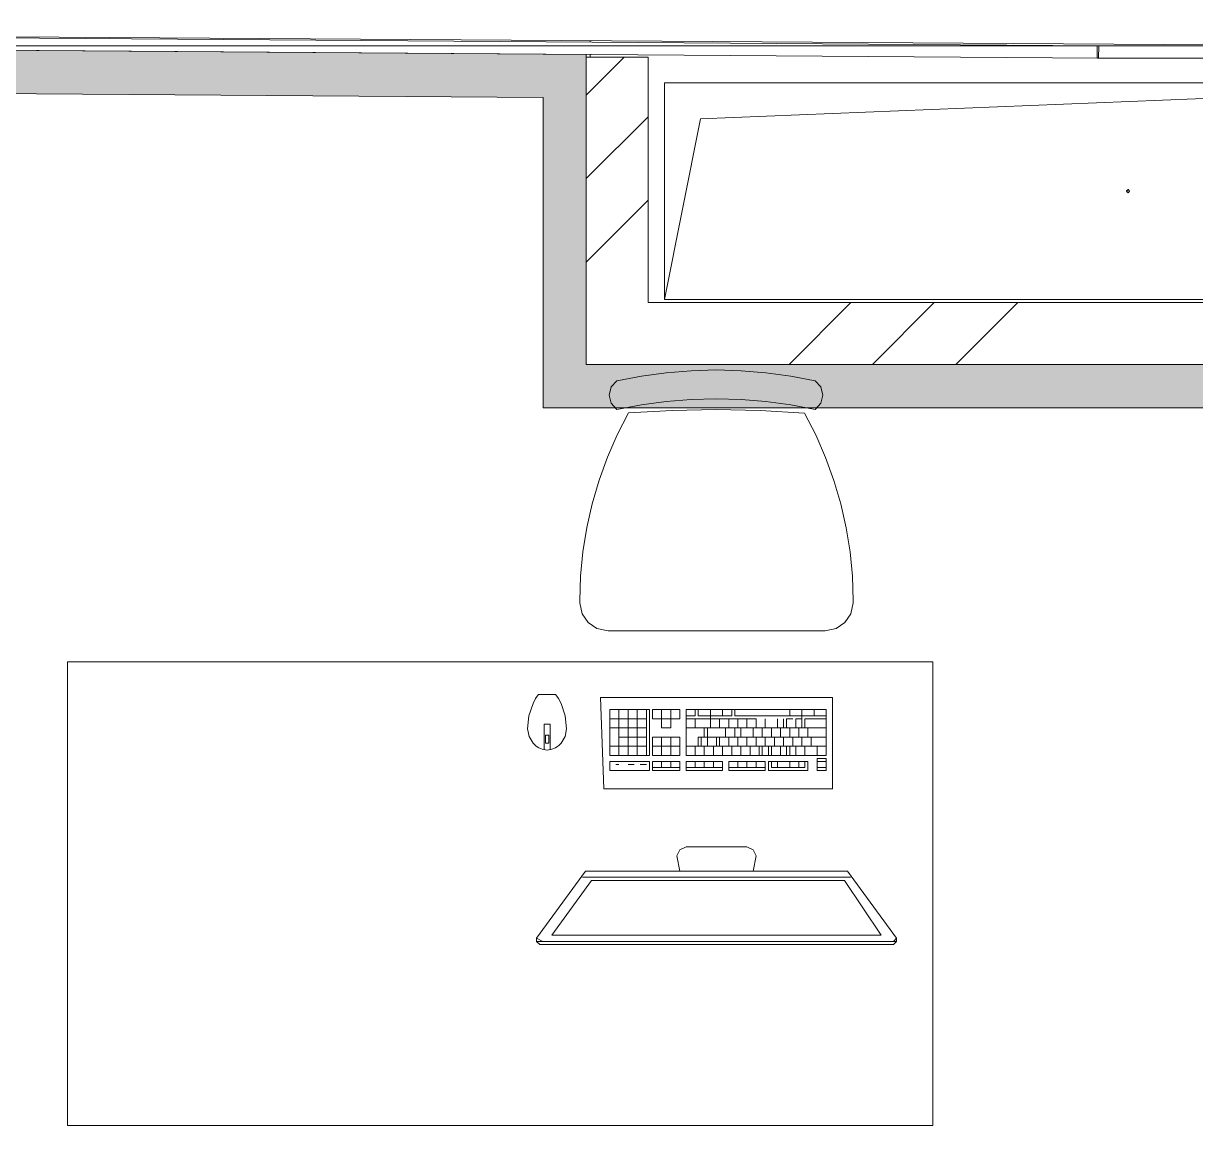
# Model space of a CAD drawing. Header units: millimetres. Extents: x 0 to 1189, y 0 to 841.
# Drawn here: x 825.81 to 844.77, y 635.91 to 653.73 of the extents above; entities that cross this region are included whole.
import ezdxf

# ---------------------------------------------------------------- set-up
doc = ezdxf.new("R2010")
doc.units = ezdxf.units.MM

msp = doc.modelspace()

# ---------------------------------------------------------------- hatches: boundary and pattern name
at = {"true_color": 0xd5aaaa}
h = msp.add_hatch(color=9, dxfattribs=at)
h.dxf.hatch_style = 2
h.paths.add_polyline_path([(793.978213, 652.828768), (793.975213, 653.528769), (834.210274, 653.236769), (834.210274, 652.536768)])
at = {"true_color": 0xf1d696}
h = msp.add_hatch(color=41, dxfattribs=at)
h.dxf.hatch_style = 2
h.paths.add_polyline_path([(834.210274, 652.536768), (834.210274, 653.236769), (834.910276, 653.231769)])
h = msp.add_hatch(color=41, dxfattribs=at)
h.dxf.hatch_style = 2
h.paths.add_polyline_path([(834.210274, 652.536768), (834.905276, 653.226769), (834.910276, 652.531768)])
h = msp.add_hatch(color=41, dxfattribs=at)
h.dxf.hatch_style = 2
h.paths.add_polyline_path([(834.210274, 652.536768), (834.910276, 652.531768), (834.910276, 648.219761), (834.210274, 648.219761)])
h = msp.add_hatch(color=41, dxfattribs=at)
h.dxf.hatch_style = 2
h.paths.add_polyline_path([(834.910276, 648.219761), (834.210274, 647.51976), (834.210274, 648.219761)])
h = msp.add_hatch(color=41, dxfattribs=at)
h.dxf.hatch_style = 2
h.paths.add_polyline_path([(834.910276, 648.219761), (834.910276, 647.51976), (834.210274, 647.51976)])
h = msp.add_hatch(color=41, dxfattribs=at)
h.dxf.hatch_style = 2
h.paths.add_polyline_path([(834.910276, 647.51976), (834.910276, 648.219761), (851.518301, 648.219761), (851.523301, 647.51976)])

# ---------------------------------------------------------------- linework, layer by layer
at = {"color": 7, "lineweight": 0}
for points in [[(793.074212, 653.732769), (852.376302, 653.338769)], [(843.199288, 653.371769), (793.276212, 653.733769)], [(793.275212, 653.533769), (843.198288, 653.171769)], [(834.210274, 653.236769), (793.975213, 653.528769)], [(834.970276, 653.431769), (834.970276, 653.453769)], [(202.529309, 653.371769), (863.72632, 653.371769)], [(834.910276, 653.231769), (834.210274, 653.236769)], [(834.910276, 648.219761), (834.910276, 653.231769)], [(834.970276, 653.187769), (834.970276, 653.231769)], [(852.374302, 653.371769), (843.174288, 653.371769)], [(843.174288, 653.371769), (843.174288, 653.171769)], [(843.198288, 653.171769), (843.199288, 653.371769)], [(834.910276, 652.573768), (835.524276, 653.187769)], [(834.910276, 653.187769), (834.910276, 648.219761)], [(835.910277, 653.187769), (834.910276, 653.187769)], [(835.910277, 649.219763), (835.910277, 653.187769)], [(843.174288, 653.171769), (852.374302, 653.171769)], [(793.978213, 652.828768), (834.210274, 652.536768)], [(836.173277, 649.271763), (836.173277, 652.771768)], [(836.173277, 652.771768), (851.1733, 652.771768)], [(851.1733, 652.771768), (836.173277, 652.771768)], [(836.173277, 652.771768), (836.173277, 649.271763)], [(836.756278, 652.188767), (851.1733, 652.771768)], [(834.210274, 652.536768), (834.210274, 648.219761)], [(834.910276, 651.223766), (835.910277, 652.223767)], [(836.173277, 649.271763), (836.756278, 652.188767)], [(843.648289, 651.021765), (843.673289, 651.046765), (843.698289, 651.021765)], [(843.698289, 651.021765), (843.673289, 650.996765), (843.648289, 651.021765)], [(843.649289, 651.028765), (843.673289, 651.046765), (843.685289, 651.043765)], [(843.673289, 650.996765), (843.649289, 651.015765)], [(843.698289, 651.021765), (843.685289, 651.000765)], [(834.910276, 649.874764), (835.910277, 650.874765)], [(851.869301, 649.219763), (835.910277, 649.219763)], [(851.1733, 649.271763), (836.173277, 649.271763)], [(836.173277, 649.271763), (851.1733, 649.271763)], [(838.190281, 648.219761), (839.190282, 649.219763)], [(839.539283, 648.219761), (840.539284, 649.219763)], [(840.889285, 648.219761), (841.889286, 649.219763)], [(834.210274, 647.51976), (834.210274, 648.219761)], [(834.910276, 648.219761), (852.218302, 648.219761)], [(851.518301, 648.219761), (834.910276, 648.219761)], [(834.210274, 647.51976), (851.523301, 647.51976)]]:
    msp.add_lwpolyline(points, dxfattribs=at)
at = {"color": 253, "lineweight": 0, "true_color": 0x999999}
for points in [[(835.404276, 647.955761), (835.801449, 648.031886), (836.201903, 648.086261), (836.604794, 648.118886), (837.009279, 648.129761), (837.413764, 648.118886), (837.816655, 648.086261), (838.217109, 648.031886), (838.614281, 647.955761)], [(835.404276, 647.49076), (835.313901, 647.59226), (835.281276, 647.72376), (835.313901, 647.855135), (835.404276, 647.955761)], [(838.614281, 647.955761), (838.704656, 647.855135), (838.737281, 647.72376), (838.704656, 647.59226), (838.614281, 647.49076)], [(835.404276, 647.49076), (835.801449, 647.567041), (836.201903, 647.62176), (836.604794, 647.654729), (837.009279, 647.66576), (837.413764, 647.654729), (837.816655, 647.62176), (838.217109, 647.567041), (838.614281, 647.49076)], [(834.806275, 644.383755), (834.806275, 644.396755), (834.81893, 644.794389), (834.856697, 645.189256), (834.919285, 645.580187), (835.006401, 645.966008), (835.11775, 646.345547), (835.253042, 646.717634), (835.411981, 647.081095), (835.594277, 647.43476)], [(835.594277, 647.43476), (836.301403, 647.476635), (837.009279, 647.49076), (837.724655, 647.476385), (838.439281, 647.43276)], [(838.439281, 647.43276), (838.621576, 647.079468), (838.780516, 646.716368), (838.915807, 646.344619), (839.027157, 645.965383), (839.114272, 645.579818), (839.17686, 645.189085), (839.214628, 644.794344), (839.227282, 644.396755), (839.227282, 644.383755)], [(835.265276, 643.911754), (835.083291, 643.947536), (834.938651, 644.045005), (834.841072, 644.189349), (834.805275, 644.365755), (834.806275, 644.383755)], [(839.227282, 644.383755), (839.227282, 644.365755), (839.191641, 644.189349), (839.094407, 644.045005), (838.95011, 643.947536), (838.773281, 643.911754)], [(838.767281, 643.911754), (835.265276, 643.911754)], [(840.516284, 643.411754), (826.516263, 643.411754)], [(826.516263, 643.411754), (826.516263, 635.911742)], [(840.516284, 635.911742), (840.516284, 643.411754)], [(834.050274, 642.736753), (834.089274, 642.819753)], [(834.089274, 642.819753), (834.099274, 642.834753)], [(834.099274, 642.834753), (834.137274, 642.879753)], [(834.137274, 642.879753), (834.148274, 642.884753)], [(834.148274, 642.884753), (834.255275, 642.884753)], [(834.255275, 642.884753), (834.403275, 642.884753)], [(834.403275, 642.884753), (834.414275, 642.879753)], [(834.414275, 642.879753), (834.452275, 642.834753)], [(834.452275, 642.834753), (834.461275, 642.819753)], [(834.461275, 642.819753), (834.501275, 642.736753)], [(835.142276, 642.834753), (838.890282, 642.834753)], [(835.192276, 641.355751), (835.142276, 642.834753)], [(838.890282, 642.834753), (838.890282, 641.355751)], [(833.960274, 642.328752), (833.983149, 642.537627), (834.050274, 642.736753)], [(834.501275, 642.736753), (834.5684, 642.537627), (834.591275, 642.328752)], [(835.290276, 642.637753), (835.290276, 641.897751)], [(835.931277, 642.637753), (835.290276, 642.637753)], [(835.290276, 642.637753), (835.290276, 642.045752)], [(835.438276, 642.637753), (835.290276, 642.637753)], [(835.438276, 642.045752), (835.438276, 642.637753)], [(835.438276, 642.637753), (835.586277, 642.637753)], [(835.438276, 642.489752), (835.438276, 642.637753)], [(835.586277, 642.637753), (835.586277, 642.489752)], [(835.586277, 642.637753), (835.586277, 642.489752)], [(835.882277, 642.637753), (835.635277, 642.637753)], [(835.734277, 642.637753), (835.734277, 641.897751)], [(835.882277, 642.489752), (835.882277, 642.637753)], [(835.931277, 641.897751), (835.931277, 642.637753)], [(835.981277, 642.637753), (836.277278, 642.637753)], [(835.981277, 642.539752), (835.981277, 642.637753)], [(835.981277, 642.637753), (835.981277, 642.489752)], [(836.424278, 642.637753), (835.981277, 642.637753)], [(836.129277, 642.489752), (836.129277, 642.637753)], [(836.277278, 642.637753), (836.277278, 642.539752)], [(836.277278, 642.341752), (836.277278, 642.637753)], [(836.326278, 642.637753), (836.424278, 642.637753)], [(836.424278, 642.637753), (836.424278, 642.539752)], [(836.424278, 642.489752), (836.424278, 642.637753)], [(836.523278, 642.637753), (836.523278, 641.897751)], [(838.792281, 642.637753), (836.523278, 642.637753)], [(836.523278, 642.637753), (836.671278, 642.637753)], [(836.523278, 642.539752), (836.523278, 642.637753)], [(836.671278, 642.637753), (836.671278, 642.539752)], [(836.720278, 642.637753), (836.918279, 642.637753)], [(836.720278, 642.539752), (836.720278, 642.637753)], [(836.918279, 642.637753), (837.263279, 642.637753)], [(836.918279, 642.637753), (836.918279, 642.341752)], [(836.918279, 642.539752), (836.918279, 642.637753)], [(837.115279, 642.539752), (837.115279, 642.637753)], [(837.115279, 642.637753), (837.115279, 642.539752)], [(837.263279, 642.637753), (837.263279, 642.539752)], [(837.312279, 642.637753), (837.312279, 642.539752)], [(838.200281, 642.637753), (837.312279, 642.637753)], [(838.200281, 642.637753), (838.397281, 642.637753)], [(838.200281, 642.539752), (838.200281, 642.637753)], [(838.200281, 642.539752), (838.200281, 642.637753)], [(838.397281, 642.637753), (838.792281, 642.637753)], [(838.397281, 642.341752), (838.397281, 642.637753)], [(838.397281, 642.637753), (838.397281, 642.539752)], [(838.594281, 642.637753), (838.594281, 642.539752)], [(838.792281, 641.897751), (838.792281, 642.637753)], [(838.792281, 642.637753), (838.792281, 642.539752)], [(834.325275, 642.400752), (834.226275, 642.400752)], [(834.226275, 642.400752), (834.226275, 641.988752)], [(834.325275, 641.988752), (834.325275, 642.400752)], [(835.290276, 642.489752), (835.586277, 642.489752)], [(835.438276, 642.045752), (835.438276, 642.489752)], [(835.586277, 642.045752), (835.586277, 642.489752)], [(835.586277, 642.489752), (835.882277, 642.489752)], [(835.635277, 642.489752), (835.882277, 642.489752)], [(835.882277, 642.489752), (835.882277, 642.045752)], [(835.981277, 642.489752), (836.129277, 642.489752)], [(835.981277, 642.489752), (836.424278, 642.489752)], [(836.129277, 642.341752), (836.129277, 642.489752)], [(836.129277, 642.341752), (836.129277, 642.489752)], [(836.277278, 642.489752), (836.277278, 642.341752)], [(836.671278, 642.539752), (836.523278, 642.539752)], [(836.523278, 642.341752), (836.523278, 642.489752)], [(836.918279, 642.489752), (836.523278, 642.489752)], [(836.671278, 642.489752), (836.671278, 642.341752)], [(836.671278, 642.489752), (836.671278, 642.341752)], [(836.918279, 642.539752), (836.720278, 642.539752)], [(837.263279, 642.539752), (836.918279, 642.539752)], [(836.918279, 642.341752), (836.918279, 642.489752)], [(836.918279, 642.489752), (837.214279, 642.489752)], [(837.066279, 642.341752), (837.066279, 642.489752)], [(837.214279, 642.341752), (837.214279, 642.489752)], [(837.214279, 642.489752), (837.65728, 642.489752)], [(837.312279, 642.539752), (838.200281, 642.539752)], [(837.361279, 642.341752), (837.361279, 642.489752)], [(837.50928, 642.341752), (837.50928, 642.489752)], [(837.65728, 642.341752), (837.65728, 642.489752)], [(837.80528, 642.489752), (837.80528, 642.341752)], [(838.00328, 642.341752), (838.00328, 642.489752)], [(838.10128, 642.489752), (838.10128, 642.341752)], [(838.151281, 642.489752), (838.249281, 642.489752)], [(838.151281, 642.341752), (838.151281, 642.489752)], [(838.792281, 642.539752), (838.200281, 642.539752)], [(838.298281, 642.489752), (838.397281, 642.489752)], [(838.298281, 642.341752), (838.298281, 642.489752)], [(838.446281, 642.489752), (838.446281, 642.341752)], [(838.792281, 642.489752), (838.446281, 642.489752)], [(838.792281, 642.341752), (838.792281, 642.489752)], [(834.050274, 642.095752), (833.983524, 642.204002), (833.960274, 642.328752)], [(834.249275, 642.094752), (834.249275, 642.224752)], [(834.249275, 642.224752), (834.302275, 642.224752)], [(834.302275, 642.224752), (834.302275, 642.094752)], [(834.591275, 642.328752), (834.568025, 642.204002), (834.501275, 642.095752)], [(835.290276, 642.341752), (835.438276, 642.341752)], [(835.734277, 642.341752), (835.438276, 642.341752)], [(835.438276, 642.193752), (835.586277, 642.193752)], [(835.586277, 642.193752), (835.882277, 642.193752)], [(835.882277, 642.341752), (835.734277, 642.341752)], [(835.981277, 642.045752), (835.981277, 642.193752)], [(835.981277, 642.193752), (835.981277, 641.897751)], [(835.981277, 642.193752), (836.424278, 642.193752)], [(836.424278, 642.193752), (835.981277, 642.193752)], [(836.277278, 642.341752), (836.129277, 642.341752)], [(836.277278, 642.341752), (836.129277, 642.341752)], [(836.129277, 642.193752), (836.129277, 642.045752)], [(836.277278, 642.193752), (836.277278, 641.897751)], [(836.424278, 641.897751), (836.424278, 642.193752)], [(836.424278, 642.193752), (836.424278, 642.045752)], [(836.523278, 642.341752), (836.819278, 642.341752)], [(836.671278, 642.341752), (836.523278, 642.341752)], [(836.523278, 642.045752), (836.523278, 642.341752)], [(836.671278, 642.341752), (836.918279, 642.341752)], [(836.819278, 642.193752), (836.720278, 642.193752)], [(836.720278, 642.193752), (836.720278, 642.045752)], [(837.115279, 642.193752), (836.770278, 642.193752)], [(836.770278, 642.045752), (836.770278, 642.193752)], [(836.819278, 642.341752), (836.819278, 642.193752)], [(836.868279, 642.193752), (836.868279, 642.341752)], [(836.868279, 642.341752), (836.967279, 642.341752)], [(836.868279, 642.193752), (836.868279, 642.045752)], [(838.10128, 642.341752), (836.918279, 642.341752)], [(836.967279, 642.341752), (838.05228, 642.341752)], [(837.016279, 642.045752), (837.016279, 642.193752)], [(837.066279, 642.045752), (837.066279, 642.193752)], [(837.066279, 642.193752), (837.361279, 642.193752)], [(837.312279, 642.193752), (837.115279, 642.193752)], [(837.164279, 642.193752), (837.164279, 642.341752)], [(837.361279, 642.341752), (837.214279, 642.341752)], [(837.214279, 642.193752), (837.214279, 642.045752)], [(837.312279, 642.193752), (837.312279, 642.341752)], [(838.348281, 642.193752), (837.312279, 642.193752)], [(837.361279, 642.045752), (837.361279, 642.193752)], [(837.361279, 642.193752), (837.361279, 642.045752)], [(837.411279, 642.341752), (837.411279, 642.193752)], [(837.50928, 642.045752), (837.50928, 642.193752)], [(837.60828, 642.193752), (837.60828, 642.341752)], [(837.65728, 642.045752), (837.65728, 642.193752)], [(837.75628, 642.193752), (837.75628, 642.341752)], [(837.80528, 642.193752), (837.80528, 642.045752)], [(837.80528, 642.045752), (837.80528, 642.193752)], [(837.90428, 642.341752), (837.90428, 642.193752)], [(837.90428, 642.193752), (837.90428, 642.341752)], [(837.95328, 642.045752), (837.95328, 642.193752)], [(838.05228, 642.341752), (838.200281, 642.341752)], [(838.05228, 642.193752), (838.05228, 642.341752)], [(838.10128, 642.045752), (838.10128, 642.193752)], [(838.151281, 642.341752), (838.496281, 642.341752)], [(838.200281, 642.341752), (838.200281, 642.193752)], [(838.496281, 642.193752), (838.249281, 642.193752)], [(838.249281, 642.045752), (838.249281, 642.193752)], [(838.249281, 642.193752), (838.249281, 642.045752)], [(838.348281, 642.341752), (838.348281, 642.193752)], [(838.348281, 642.193752), (838.348281, 642.341752)], [(838.397281, 642.193752), (838.545281, 642.193752)], [(838.397281, 642.045752), (838.397281, 642.193752)], [(838.446281, 642.341752), (838.792281, 642.341752)], [(838.792281, 642.341752), (838.496281, 642.341752)], [(838.496281, 642.341752), (838.496281, 642.193752)], [(838.496281, 642.341752), (838.496281, 642.193752)], [(838.496281, 642.193752), (838.792281, 642.193752)], [(838.545281, 642.193752), (838.545281, 642.045752)], [(838.545281, 642.193752), (838.545281, 642.045752)], [(838.792281, 642.193752), (838.545281, 642.193752)], [(838.792281, 642.193752), (838.792281, 642.341752)], [(838.792281, 642.045752), (838.792281, 642.193752)], [(834.086274, 642.056752), (834.050274, 642.095752)], [(834.099274, 642.045752), (834.086274, 642.056752)], [(834.141274, 642.020752), (834.099274, 642.045752)], [(834.198274, 641.996752), (834.141274, 642.020752)], [(834.302275, 642.094752), (834.249275, 642.094752)], [(834.410275, 642.020752), (834.353275, 641.996752)], [(834.452275, 642.045752), (834.410275, 642.020752)], [(834.465275, 642.056752), (834.452275, 642.045752)], [(834.501275, 642.095752), (834.465275, 642.056752)], [(835.290276, 642.045752), (835.734277, 642.045752)], [(835.290276, 641.897751), (835.290276, 642.045752)], [(835.290276, 642.045752), (835.438276, 642.045752)], [(835.438276, 642.045752), (835.438276, 641.897751)], [(835.586277, 642.045752), (835.487276, 642.045752)], [(835.586277, 642.045752), (835.586277, 641.897751)], [(835.882277, 642.045752), (835.635277, 642.045752)], [(835.783277, 642.045752), (835.882277, 642.045752)], [(835.882277, 642.045752), (835.882277, 641.897751)], [(835.981277, 641.897751), (835.981277, 642.045752)], [(836.424278, 642.045752), (835.981277, 642.045752)], [(836.129277, 642.045752), (836.129277, 641.897751)], [(836.424278, 642.045752), (836.424278, 641.897751)], [(836.523278, 642.045752), (836.671278, 642.045752)], [(836.523278, 641.897751), (836.523278, 642.045752)], [(836.720278, 642.045752), (836.523278, 642.045752)], [(836.671278, 641.897751), (836.671278, 642.045752)], [(836.671278, 642.045752), (836.819278, 642.045752)], [(837.016279, 642.045752), (836.770278, 642.045752)], [(836.819278, 642.045752), (837.263279, 642.045752)], [(836.819278, 641.897751), (836.819278, 642.045752)], [(836.967279, 642.045752), (836.967279, 641.897751)], [(836.967279, 641.897751), (836.967279, 642.045752)], [(837.361279, 642.045752), (837.066279, 642.045752)], [(837.115279, 642.045752), (837.115279, 641.897751)], [(837.95328, 642.045752), (837.263279, 642.045752)], [(837.263279, 642.045752), (837.263279, 641.897751)], [(837.50928, 642.045752), (837.361279, 642.045752)], [(837.411279, 642.045752), (837.411279, 641.897751)], [(837.411279, 641.897751), (837.411279, 642.045752)], [(837.55928, 642.045752), (837.55928, 641.897751)], [(837.70728, 642.045752), (837.70728, 641.897751)], [(837.75628, 642.045752), (837.85528, 642.045752)], [(837.75628, 641.897751), (837.75628, 642.045752)], [(837.85528, 642.045752), (837.85528, 641.897751)], [(837.90428, 642.045752), (838.00328, 642.045752)], [(837.90428, 641.897751), (837.90428, 642.045752)], [(837.95328, 642.045752), (838.792281, 642.045752)], [(838.05228, 641.897751), (838.05228, 642.045752)], [(838.151281, 642.045752), (838.151281, 641.897751)], [(838.200281, 641.897751), (838.200281, 642.045752)], [(838.298281, 642.045752), (838.298281, 641.897751)], [(838.446281, 642.045752), (838.446281, 641.897751)], [(838.545281, 642.045752), (838.792281, 642.045752)], [(838.644281, 642.045752), (838.644281, 641.897751)], [(838.644281, 641.897751), (838.644281, 642.045752)], [(838.792281, 642.045752), (838.792281, 641.897751)], [(834.275275, 641.983752), (834.198274, 641.996752)], [(834.353275, 641.996752), (834.275275, 641.983752)], [(835.438276, 641.897751), (835.290276, 641.897751)], [(835.290276, 641.897751), (835.931277, 641.897751)], [(835.882277, 641.897751), (835.487276, 641.897751)], [(836.129277, 641.897751), (835.981277, 641.897751)], [(835.981277, 641.897751), (836.424278, 641.897751)], [(836.277278, 641.897751), (836.129277, 641.897751)], [(836.424278, 641.897751), (836.326278, 641.897751)], [(836.523278, 641.897751), (838.792281, 641.897751)], [(836.819278, 641.897751), (836.523278, 641.897751)], [(836.967279, 641.897751), (836.819278, 641.897751)], [(837.115279, 641.897751), (836.967279, 641.897751)], [(837.263279, 641.897751), (837.115279, 641.897751)], [(838.00328, 641.897751), (837.75628, 641.897751)], [(838.298281, 641.897751), (838.05228, 641.897751)], [(838.446281, 641.897751), (838.348281, 641.897751)], [(838.792281, 641.897751), (838.496281, 641.897751)], [(838.644281, 641.848751), (838.792281, 641.848751)], [(838.644281, 641.651751), (838.644281, 641.848751)], [(838.792281, 641.848751), (838.792281, 641.651751)], [(835.290276, 641.799751), (835.290276, 641.651751)], [(835.931277, 641.799751), (835.290276, 641.799751)], [(835.290276, 641.651751), (835.931277, 641.651751)], [(835.389276, 641.750751), (835.438276, 641.750751)], [(835.438276, 641.750751), (835.389276, 641.750751)], [(835.586277, 641.750751), (835.685277, 641.750751)], [(835.685277, 641.750751), (835.586277, 641.750751)], [(835.882277, 641.750751), (835.783277, 641.750751)], [(835.882277, 641.750751), (835.783277, 641.750751)], [(835.931277, 641.651751), (835.931277, 641.799751)], [(835.981277, 641.799751), (836.424278, 641.799751)], [(836.424278, 641.799751), (835.981277, 641.799751)], [(835.981277, 641.700751), (835.981277, 641.799751)], [(835.981277, 641.799751), (835.981277, 641.651751)], [(836.424278, 641.700751), (835.981277, 641.700751)], [(835.981277, 641.651751), (836.424278, 641.651751)], [(836.129277, 641.799751), (836.129277, 641.700751)], [(836.277278, 641.799751), (836.277278, 641.700751)], [(836.424278, 641.799751), (836.424278, 641.700751)], [(836.424278, 641.651751), (836.424278, 641.799751)], [(836.523278, 641.799751), (836.819278, 641.799751)], [(836.523278, 641.700751), (836.523278, 641.799751)], [(836.523278, 641.799751), (836.523278, 641.651751)], [(837.115279, 641.799751), (836.523278, 641.799751)], [(836.819278, 641.700751), (836.523278, 641.700751)], [(836.523278, 641.651751), (837.115279, 641.651751)], [(836.671278, 641.700751), (836.671278, 641.799751)], [(836.819278, 641.799751), (836.967279, 641.799751)], [(836.819278, 641.799751), (836.819278, 641.700751)], [(837.115279, 641.700751), (836.819278, 641.700751)], [(836.967279, 641.799751), (837.115279, 641.799751)], [(836.967279, 641.799751), (836.967279, 641.700751)], [(837.115279, 641.799751), (837.115279, 641.700751)], [(837.115279, 641.651751), (837.115279, 641.799751)], [(837.214279, 641.799751), (837.460279, 641.799751)], [(837.214279, 641.700751), (837.214279, 641.799751)], [(837.214279, 641.799751), (837.214279, 641.651751)], [(837.80528, 641.799751), (837.214279, 641.799751)], [(837.50928, 641.700751), (837.214279, 641.700751)], [(837.214279, 641.651751), (837.80528, 641.651751)], [(837.361279, 641.700751), (837.361279, 641.799751)], [(837.50928, 641.700751), (837.50928, 641.799751)], [(837.50928, 641.799751), (837.80528, 641.799751)], [(837.80528, 641.700751), (837.50928, 641.700751)], [(837.65728, 641.700751), (837.65728, 641.799751)], [(837.80528, 641.799751), (837.80528, 641.700751)], [(837.80528, 641.651751), (837.80528, 641.799751)], [(838.496281, 641.799751), (837.85528, 641.799751)], [(837.85528, 641.799751), (837.85528, 641.651751)], [(837.85528, 641.651751), (838.496281, 641.651751)], [(837.90428, 641.700751), (837.90428, 641.799751)], [(837.90428, 641.799751), (838.446281, 641.799751)], [(838.446281, 641.700751), (837.90428, 641.700751)], [(838.00328, 641.799751), (838.00328, 641.700751)], [(838.200281, 641.700751), (838.200281, 641.799751)], [(838.348281, 641.700751), (838.348281, 641.799751)], [(838.446281, 641.799751), (838.446281, 641.700751)], [(838.496281, 641.651751), (838.496281, 641.799751)], [(838.644281, 641.799751), (838.792281, 641.799751)], [(838.644281, 641.700751), (838.644281, 641.799751)], [(838.792281, 641.700751), (838.644281, 641.700751)], [(838.792281, 641.651751), (838.644281, 641.651751)], [(838.792281, 641.799751), (838.792281, 641.700751)], [(838.890282, 641.355751), (835.192276, 641.355751)], [(836.424278, 640.369749), (836.375278, 640.270749)], [(836.424278, 640.369749), (836.375278, 640.270749)], [(836.523278, 640.418749), (836.424278, 640.369749)], [(836.523278, 640.418749), (836.424278, 640.369749)], [(836.523278, 640.418749), (837.016279, 640.418749)], [(836.523278, 640.418749), (837.016279, 640.418749)], [(837.016279, 640.418749), (837.50928, 640.418749)], [(837.016279, 640.418749), (837.50928, 640.418749)], [(837.50928, 640.418749), (837.60828, 640.369749)], [(837.50928, 640.418749), (837.60828, 640.369749)], [(837.60828, 640.369749), (837.65728, 640.270749)], [(837.60828, 640.369749), (837.65728, 640.270749)], [(836.375278, 640.270749), (836.424278, 640.024749)], [(837.65728, 640.270749), (837.60828, 640.024749)], [(834.896276, 640.024749), (834.107274, 638.939747)], [(837.016279, 639.925748), (834.846275, 639.925748)], [(834.945276, 640.024749), (834.896276, 640.024749)], [(835.044276, 640.024749), (834.945276, 640.024749)], [(837.016279, 640.024749), (835.044276, 640.024749)], [(839.038282, 640.024749), (837.016279, 640.024749)], [(839.186282, 639.925748), (837.016279, 639.925748)], [(839.137282, 640.024749), (839.038282, 640.024749)], [(839.926283, 638.939747), (839.137282, 640.024749)], [(834.994276, 639.876748), (834.353275, 638.988747)], [(837.016279, 639.876748), (834.994276, 639.876748)], [(839.087282, 639.876748), (837.016279, 639.876748)], [(839.679283, 638.988747), (839.087282, 639.876748)], [(834.353275, 638.988747), (837.016279, 638.988747)], [(837.016279, 638.988747), (839.679283, 638.988747)], [(834.107274, 638.939747), (834.107274, 638.889747)], [(834.107274, 638.939747), (834.205274, 638.889747)], [(834.107274, 638.889747), (834.156274, 638.840747)], [(834.107274, 638.889747), (834.205274, 638.889747)], [(834.156274, 638.840747), (837.016279, 638.840747)], [(834.205274, 638.889747), (837.016279, 638.889747)], [(834.205274, 638.889747), (837.016279, 638.889747)], [(837.016279, 638.889747), (839.827283, 638.889747)], [(837.016279, 638.889747), (839.877283, 638.889747)], [(837.016279, 638.840747), (839.877283, 638.840747)], [(839.827283, 638.889747), (839.926283, 638.889747)], [(839.877283, 638.889747), (839.926283, 638.939747)], [(839.877283, 638.840747), (839.926283, 638.889747)], [(839.926283, 638.889747), (839.926283, 638.939747)], [(826.516263, 635.911742), (840.516284, 635.911742)]]:
    msp.add_lwpolyline(points, dxfattribs=at)

doc.saveas('drawing.dxf')
